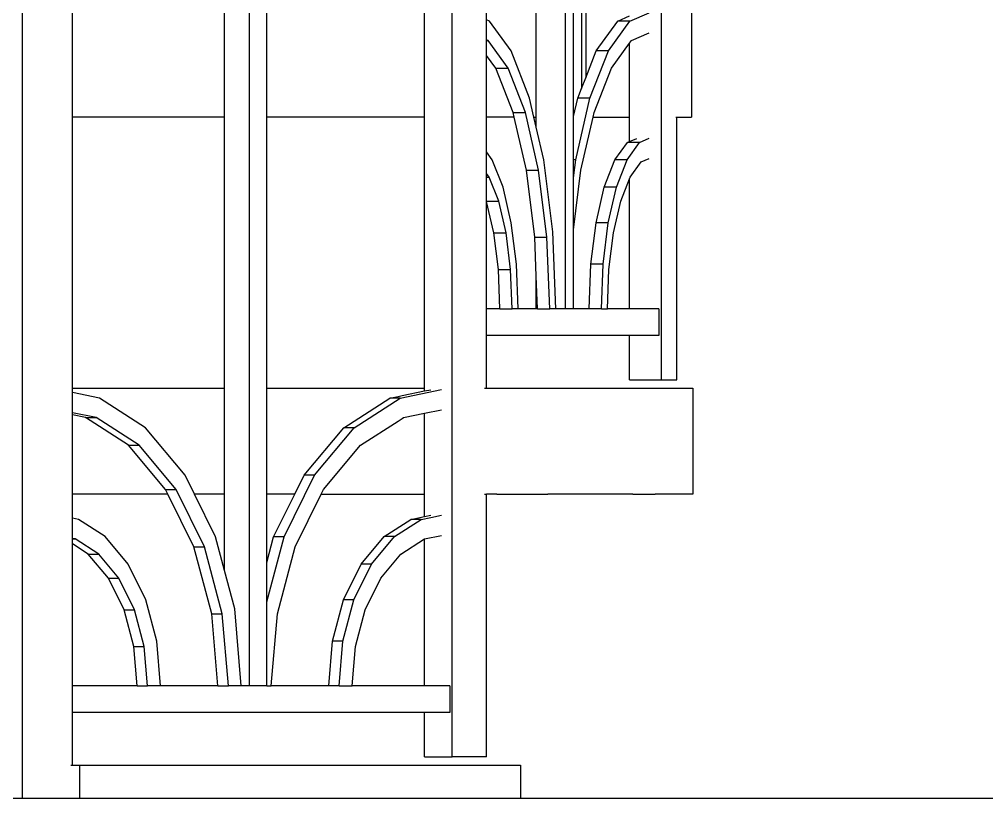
# Model space of a CAD drawing. Header units: millimetres. Extents: x 173236 to 801264, y -94969 to 615039.
# Drawn here: x 397776.3 to 398159, y -2873.8 to -2565.5 of the extents above; entities that cross this region are included whole.
import ezdxf

# ---------------------------------------------------------------- set-up
doc = ezdxf.new("R2010")
doc.units = ezdxf.units.MM
doc.header["$MEASUREMENT"] = 0
for name, color, linetype in [('VOX-A-ELEV-1-NEAR', 130, 'Continuous'), ('VOX-A-ELEV-3', 135, 'Continuous'), ('VOX-A-WALL-PATT', 233, 'Continuous')]:
    doc.layers.add(name, color=color, linetype=linetype)

# ---------------------------------------------------------------- blocks, each defined once
blk = doc.blocks.new('west stsircase')
at = {"layer": 'VOX-A-WALL-PATT'}
for p, q in [((1461717.81, -2358.09), (1461717.81, -1444.06)), ((1461635.03, -2507.23), (1461635.03, -1581.8)), ((1461465.1, -2523.82), (1461465.1, -1730.94)), ((1461679.89, -2330.06), (1461679.89, -2044.15)), ((1461554.92, -2479.2), (1461554.92, -2190.5)), ((1461484.86, -2254.19), (1461484.86, -2212.25)), ((1461545, -2254.19), (1461545, -2212.25)), ((1461561.67, -2254.19), (1461561.67, -2212.25)), ((1461624.13, -2254.19), (1461624.13, -2212.25)), ((1461648.67, -2215.68), (1461648.67, -2212.25)), ((1461649.86, -2216.2), (1461648.67, -2215.68)), ((1461648.67, -2223.63), (1461648.67, -2215.68)), ((1461668.31, -2254.19), (1461668.31, -2212.25)), ((1461683.04, -2253.92), (1461683.04, -2212.25)), ((1461686.19, -2212.25), (1461686.19, -2242.89)), ((1461687.86, -2212.25), (1461687.86, -2238.6)), ((1461700.53, -2216.2), (1461705.19, -2214.15)), ((1461705.35, -2216.2), (1461712.96, -2212.86)), ((1461729.74, -2212.25), (1461729.74, -2254.19)), ((1461658.37, -2227.97), (1461649.86, -2216.2)), ((1461692.01, -2227.97), (1461700.53, -2216.2)), ((1461696.83, -2227.97), (1461705.35, -2216.2)), ((1461705.35, -2216.2), (1461700.53, -2216.2)), ((1461705.97, -2223.88), (1461712.96, -2220.81)), ((1461649.24, -2223.88), (1461648.67, -2223.63)), ((1461648.67, -2223.88), (1461648.67, -2223.63)), ((1461648.67, -2223.88), (1461649.24, -2223.88)), ((1461648.67, -2229.76), (1461648.67, -2223.88)), ((1461657.18, -2234.86), (1461649.24, -2223.88)), ((1461698.03, -2234.86), (1461705.19, -2224.95)), ((1461705.19, -2224.95), (1461705.97, -2223.88)), ((1461705.19, -2254.19), (1461705.19, -2224.95)), ((1461652.36, -2234.86), (1461648.67, -2229.76)), ((1461648.67, -2254.19), (1461648.67, -2229.76)), ((1461665.69, -2246.71), (1461658.37, -2227.97)), ((1461687.86, -2238.6), (1461692.01, -2227.97)), ((1461689.52, -2246.71), (1461696.83, -2227.97)), ((1461696.83, -2227.97), (1461692.01, -2227.97)), ((1461659.18, -2252.33), (1461652.36, -2234.86)), ((1461652.36, -2234.86), (1461657.18, -2234.86)), ((1461664, -2252.33), (1461657.18, -2234.86)), ((1461691.21, -2252.33), (1461698.03, -2234.86)), ((1461686.19, -2242.89), (1461687.86, -2238.6)), ((1461684.7, -2246.71), (1461686.19, -2242.89)), ((1461667.41, -2254.19), (1461665.69, -2246.71)), ((1461683.04, -2253.92), (1461684.7, -2246.71)), ((1461683.91, -2271.12), (1461689.52, -2246.71)), ((1461689.52, -2246.71), (1461684.7, -2246.71)), ((1461659.18, -2252.33), (1461664, -2252.33)), ((1461659.6, -2254.19), (1461659.18, -2252.33)), ((1461669.23, -2275.1), (1461664, -2252.33)), ((1461683.04, -2271.12), (1461683.04, -2253.92)), ((1461690.78, -2254.19), (1461691.21, -2252.33)), ((1461545, -2254.19), (1461484.86, -2254.19)), ((1461484.86, -2361.39), (1461484.86, -2254.19)), ((1461545, -2361.39), (1461545, -2254.19)), ((1461624.13, -2254.19), (1461561.67, -2254.19)), ((1461561.67, -2361.39), (1461561.67, -2254.19)), ((1461624.13, -2361.39), (1461624.13, -2254.19)), ((1461648.67, -2267.9), (1461648.67, -2254.19)), ((1461659.6, -2254.19), (1461648.67, -2254.19)), ((1461664.41, -2275.1), (1461659.6, -2254.19)), ((1461667.41, -2254.19), (1461668.31, -2254.19)), ((1461668.31, -2258.12), (1461667.41, -2254.19)), ((1461668.31, -2258.12), (1461668.31, -2254.19)), ((1461685.97, -2275.1), (1461690.78, -2254.19)), ((1461690.78, -2254.19), (1461705.19, -2254.19)), ((1461705.19, -2263.86), (1461705.19, -2254.19)), ((1461723.58, -2254.19), (1461723.86, -2254.19)), ((1461723.86, -2358.09), (1461723.86, -2254.19)), ((1461723.86, -2254.19), (1461728.39, -2254.19)), ((1461728.39, -2254.19), (1461729.48, -2254.19)), ((1461729.48, -2254.19), (1461729.57, -2254.19)), ((1461729.57, -2254.19), (1461729.74, -2254.19)), ((1461671.3, -2271.12), (1461668.31, -2258.12)), ((1461699.46, -2271.02), (1461704.38, -2264.21)), ((1461704.28, -2271.02), (1461709.21, -2264.21)), ((1461704.38, -2264.21), (1461705.19, -2263.86)), ((1461708.1, -2264.21), (1461704.38, -2264.21)), ((1461705.19, -2263.86), (1461708.1, -2262.58)), ((1461709.21, -2264.21), (1461708.1, -2264.21)), ((1461709.21, -2264.21), (1461712.96, -2262.56)), ((1461650.93, -2271.02), (1461648.67, -2267.9)), ((1461648.67, -2276.44), (1461648.67, -2267.9)), ((1461655.16, -2281.85), (1461650.93, -2271.02)), ((1461674.83, -2299.55), (1461671.3, -2271.12)), ((1461683.04, -2278.14), (1461683.91, -2271.12)), ((1461683.91, -2271.12), (1461683.04, -2271.12)), ((1461683.04, -2278.14), (1461683.04, -2271.12)), ((1461695.23, -2281.85), (1461699.46, -2271.02)), ((1461704.28, -2271.02), (1461699.46, -2271.02)), ((1461700.05, -2281.85), (1461704.28, -2271.02)), ((1461705.47, -2277.91), (1461709.82, -2271.89)), ((1461709.82, -2271.89), (1461712.96, -2270.52)), ((1461649.74, -2277.91), (1461648.67, -2276.44)), ((1461648.67, -2277.91), (1461648.67, -2276.44)), ((1461667.7, -2301.61), (1461664.41, -2275.1)), ((1461664.41, -2275.1), (1461669.23, -2275.1)), ((1461672.52, -2301.61), (1461669.23, -2275.1)), ((1461683.04, -2298.74), (1461685.97, -2275.1)), ((1461648.67, -2277.91), (1461649.74, -2277.91)), ((1461648.67, -2287.48), (1461648.67, -2277.91)), ((1461653.47, -2287.48), (1461649.74, -2277.91)), ((1461683.04, -2298.74), (1461683.04, -2278.14)), ((1461701.74, -2287.48), (1461705.19, -2278.63)), ((1461705.19, -2278.63), (1461705.47, -2277.91)), ((1461705.19, -2330.06), (1461705.19, -2278.63)), ((1461658.4, -2295.97), (1461655.16, -2281.85)), ((1461691.98, -2295.97), (1461695.23, -2281.85)), ((1461700.05, -2281.85), (1461695.23, -2281.85)), ((1461696.81, -2295.97), (1461700.05, -2281.85)), ((1461648.67, -2287.48), (1461653.47, -2287.48)), ((1461648.67, -2287.58), (1461648.67, -2287.48)), ((1461651.51, -2299.95), (1461648.67, -2287.58)), ((1461648.67, -2330.06), (1461648.67, -2287.58)), ((1461656.34, -2299.95), (1461653.47, -2287.48)), ((1461698.87, -2299.95), (1461701.74, -2287.48)), ((1461660.44, -2312.41), (1461658.4, -2295.97)), ((1461689.94, -2312.41), (1461691.98, -2295.97)), ((1461696.81, -2295.97), (1461691.98, -2295.97)), ((1461694.77, -2312.41), (1461696.81, -2295.97)), ((1461653.32, -2314.47), (1461651.51, -2299.95)), ((1461651.51, -2299.95), (1461656.34, -2299.95)), ((1461658.14, -2314.47), (1461656.34, -2299.95)), ((1461676.03, -2330.06), (1461674.83, -2299.55)), ((1461683.04, -2330.06), (1461683.04, -2298.74)), ((1461697.07, -2314.47), (1461698.87, -2299.95)), ((1461667.7, -2301.61), (1461672.52, -2301.61)), ((1461668.31, -2317.07), (1461667.7, -2301.61)), ((1461673.65, -2330.06), (1461672.52, -2301.61)), ((1461653.93, -2330.06), (1461653.32, -2314.47)), ((1461653.32, -2314.47), (1461658.14, -2314.47)), ((1461658.76, -2330.06), (1461658.14, -2314.47)), ((1461661.14, -2330.06), (1461660.44, -2312.41)), ((1461689.25, -2330.06), (1461689.94, -2312.41)), ((1461694.77, -2312.41), (1461689.94, -2312.41)), ((1461694.07, -2330.06), (1461694.77, -2312.41)), ((1461696.45, -2330.06), (1461697.07, -2314.47)), ((1461668.31, -2330.06), (1461668.31, -2317.07)), ((1461668.82, -2330.06), (1461668.31, -2317.07)), ((1461648.67, -2340.57), (1461648.67, -2330.06)), ((1461653.93, -2330.06), (1461648.67, -2330.06)), ((1461653.93, -2330.06), (1461658.76, -2330.06)), ((1461661.14, -2330.06), (1461658.76, -2330.06)), ((1461668.31, -2330.06), (1461661.14, -2330.06)), ((1461668.82, -2330.06), (1461668.31, -2330.06)), ((1461668.82, -2330.06), (1461673.65, -2330.06)), ((1461676.03, -2330.06), (1461673.65, -2330.06)), ((1461679.89, -2330.06), (1461676.03, -2330.06)), ((1461683.04, -2330.06), (1461679.89, -2330.06)), ((1461689.25, -2330.06), (1461683.04, -2330.06)), ((1461694.07, -2330.06), (1461689.25, -2330.06)), ((1461694.07, -2330.06), (1461696.45, -2330.06)), ((1461705.19, -2330.06), (1461696.45, -2330.06)), ((1461716.8, -2330.06), (1461705.19, -2330.06)), ((1461716.8, -2330.06), (1461716.8, -2340.57)), ((1461705.19, -2340.57), (1461648.67, -2340.57)), ((1461648.67, -2361.39), (1461648.67, -2340.57)), ((1461705.19, -2358.09), (1461705.19, -2340.57)), ((1461716.8, -2340.57), (1461705.19, -2340.57)), ((1461705.19, -2358.09), (1461717.81, -2358.09)), ((1461717.81, -2358.09), (1461723.86, -2358.09)), ((1461484.86, -2361.39), (1461545, -2361.39)), ((1461484.86, -2363.17), (1461484.86, -2361.39)), ((1461495.45, -2365.34), (1461484.86, -2363.17)), ((1461484.86, -2371.12), (1461484.86, -2363.17)), ((1461545, -2403.33), (1461545, -2361.39)), ((1461561.67, -2361.39), (1461613.65, -2361.39)), ((1461561.67, -2403.33), (1461561.67, -2361.39)), ((1461610.39, -2365.34), (1461613.65, -2364.67)), ((1461613.65, -2361.39), (1461615.28, -2361.39)), ((1461613.65, -2364.67), (1461615.28, -2364.33)), ((1461614.52, -2365.34), (1461630.84, -2362)), ((1461615.28, -2361.39), (1461624.13, -2361.39)), ((1461615.28, -2364.33), (1461624.13, -2362.52)), ((1461624.13, -2362.52), (1461624.13, -2361.39)), ((1461624.13, -2362.52), (1461626.65, -2362.01)), ((1461647.82, -2361.39), (1461648.67, -2361.39)), ((1461648.67, -2361.39), (1461652.71, -2361.39)), ((1461652.71, -2361.39), (1461654.06, -2361.39)), ((1461654.06, -2361.39), (1461672.93, -2361.39)), ((1461672.93, -2361.39), (1461706.49, -2361.39)), ((1461706.49, -2361.39), (1461715.37, -2361.39)), ((1461715.37, -2361.39), (1461730.21, -2361.39)), ((1461730.21, -2361.39), (1461730.21, -2403.33)), ((1461513.73, -2377.11), (1461495.45, -2365.34)), ((1461592.12, -2377.11), (1461610.39, -2365.34)), ((1461596.25, -2377.11), (1461614.52, -2365.34)), ((1461614.52, -2365.34), (1461610.39, -2365.34)), ((1461494.13, -2373.02), (1461484.86, -2371.12)), ((1461484.86, -2371.97), (1461484.86, -2371.12)), ((1461490, -2373.02), (1461484.86, -2371.97)), ((1461484.86, -2403.33), (1461484.86, -2371.97)), ((1461615.85, -2373.02), (1461624.13, -2371.32)), ((1461624.13, -2371.32), (1461630.84, -2369.95)), ((1461624.13, -2403.33), (1461624.13, -2371.32)), ((1461507.04, -2384), (1461490, -2373.02)), ((1461490, -2373.02), (1461494.13, -2373.02)), ((1461511.17, -2384), (1461494.13, -2373.02)), ((1461598.81, -2384), (1461613.65, -2374.43)), ((1461613.65, -2374.43), (1461615.28, -2373.38)), ((1461615.28, -2373.38), (1461615.85, -2373.02)), ((1461529.42, -2395.85), (1461513.73, -2377.11)), ((1461576.43, -2395.85), (1461592.12, -2377.11)), ((1461580.56, -2395.85), (1461596.25, -2377.11)), ((1461596.25, -2377.11), (1461592.12, -2377.11)), ((1461521.67, -2401.47), (1461507.04, -2384)), ((1461507.04, -2384), (1461511.17, -2384)), ((1461525.8, -2401.47), (1461511.17, -2384)), ((1461584.17, -2401.47), (1461598.81, -2384)), ((1461533.11, -2403.33), (1461529.42, -2395.85)), ((1461568.52, -2420.26), (1461580.56, -2395.85)), ((1461572.74, -2403.33), (1461576.43, -2395.85)), ((1461580.56, -2395.85), (1461576.43, -2395.85)), ((1461522.59, -2403.33), (1461484.86, -2403.33)), ((1461484.86, -2412.88), (1461484.86, -2403.33)), ((1461521.67, -2401.47), (1461525.8, -2401.47)), ((1461522.59, -2403.33), (1461521.67, -2401.47)), ((1461532.9, -2424.24), (1461522.59, -2403.33)), ((1461537.03, -2424.24), (1461525.8, -2401.47)), ((1461545, -2403.33), (1461533.11, -2403.33)), ((1461541.46, -2420.26), (1461533.11, -2403.33)), ((1461545, -2433.55), (1461545, -2403.33)), ((1461572.74, -2403.33), (1461561.67, -2403.33)), ((1461561.67, -2430.45), (1461561.67, -2403.33)), ((1461564.39, -2420.26), (1461572.74, -2403.33)), ((1461572.95, -2424.24), (1461583.26, -2403.33)), ((1461583.26, -2403.33), (1461584.17, -2401.47)), ((1461583.26, -2403.33), (1461613.65, -2403.33)), ((1461613.65, -2403.33), (1461615.28, -2403.33)), ((1461615.28, -2403.33), (1461624.13, -2403.33)), ((1461624.13, -2412.23), (1461624.13, -2403.33)), ((1461647.82, -2403.33), (1461648.67, -2403.33)), ((1461648.67, -2507.23), (1461648.67, -2403.33)), ((1461652.71, -2403.33), (1461648.67, -2403.33)), ((1461652.71, -2403.33), (1461654.06, -2403.33)), ((1461654.06, -2403.33), (1461672.93, -2403.33)), ((1461706.49, -2403.33), (1461672.93, -2403.33)), ((1461706.49, -2403.33), (1461715.37, -2403.33)), ((1461730.21, -2403.33), (1461715.37, -2403.33)), ((1461487.18, -2413.35), (1461484.86, -2412.88)), ((1461484.86, -2420.83), (1461484.86, -2412.88)), ((1461497.75, -2420.16), (1461487.18, -2413.35)), ((1461608.09, -2420.16), (1461618.66, -2413.35)), ((1461612.23, -2420.16), (1461622.79, -2413.35)), ((1461618.66, -2413.35), (1461624.13, -2412.23)), ((1461622.79, -2413.35), (1461618.66, -2413.35)), ((1461622.79, -2413.35), (1461626.65, -2412.56)), ((1461624.13, -2412.23), (1461626.65, -2411.72)), ((1461626.65, -2412.56), (1461630.84, -2411.7)), ((1461485.86, -2421.03), (1461484.86, -2420.83)), ((1461484.86, -2421.03), (1461484.86, -2420.83)), ((1461484.86, -2421.03), (1461485.86, -2421.03)), ((1461484.86, -2423.05), (1461484.86, -2421.03)), ((1461495.2, -2427.05), (1461485.86, -2421.03)), ((1461506.83, -2431), (1461497.75, -2420.16)), ((1461545, -2433.55), (1461541.46, -2420.26)), ((1461561.67, -2445.97), (1461568.52, -2420.26)), ((1461561.67, -2430.45), (1461564.39, -2420.26)), ((1461568.52, -2420.26), (1461564.39, -2420.26)), ((1461599.02, -2431), (1461608.09, -2420.16)), ((1461603.15, -2431), (1461612.23, -2420.16)), ((1461612.23, -2420.16), (1461608.09, -2420.16)), ((1461614.78, -2427.05), (1461624.13, -2421.03)), ((1461624.13, -2421.03), (1461630.84, -2419.66)), ((1461624.13, -2479.2), (1461624.13, -2421.03)), ((1461491.06, -2427.05), (1461484.86, -2423.05)), ((1461484.86, -2479.2), (1461484.86, -2423.05)), ((1461539.96, -2450.75), (1461532.9, -2424.24)), ((1461532.9, -2424.24), (1461537.03, -2424.24)), ((1461544.09, -2450.75), (1461537.03, -2424.24)), ((1461565.89, -2450.75), (1461572.95, -2424.24)), ((1461499.08, -2436.62), (1461491.06, -2427.05)), ((1461491.06, -2427.05), (1461495.2, -2427.05)), ((1461503.21, -2436.62), (1461495.2, -2427.05)), ((1461606.77, -2436.62), (1461614.78, -2427.05)), ((1461513.79, -2445.11), (1461506.83, -2431)), ((1461549.03, -2448.69), (1461545, -2433.55)), ((1461561.67, -2445.97), (1461561.67, -2430.45)), ((1461592.06, -2445.11), (1461599.02, -2431)), ((1461596.19, -2445.11), (1461603.15, -2431)), ((1461603.15, -2431), (1461599.02, -2431)), ((1461505.23, -2449.09), (1461499.08, -2436.62)), ((1461499.08, -2436.62), (1461503.21, -2436.62)), ((1461509.36, -2449.09), (1461503.21, -2436.62)), ((1461600.62, -2449.09), (1461606.77, -2436.62)), ((1461518.17, -2461.55), (1461513.79, -2445.11)), ((1461587.68, -2461.55), (1461592.06, -2445.11)), ((1461591.81, -2461.55), (1461596.19, -2445.11)), ((1461596.19, -2445.11), (1461592.06, -2445.11)), ((1461509.1, -2463.61), (1461505.23, -2449.09)), ((1461505.23, -2449.09), (1461509.36, -2449.09)), ((1461513.23, -2463.61), (1461509.36, -2449.09)), ((1461551.61, -2479.2), (1461549.03, -2448.69)), ((1461561.67, -2479.2), (1461561.67, -2445.97)), ((1461596.75, -2463.61), (1461600.62, -2449.09)), ((1461542.37, -2479.2), (1461539.96, -2450.75)), ((1461539.96, -2450.75), (1461544.09, -2450.75)), ((1461546.5, -2479.2), (1461544.09, -2450.75)), ((1461563.48, -2479.2), (1461565.89, -2450.75)), ((1461510.42, -2479.2), (1461509.1, -2463.61)), ((1461509.1, -2463.61), (1461513.23, -2463.61)), ((1461514.55, -2479.2), (1461513.23, -2463.61)), ((1461519.66, -2479.2), (1461518.17, -2461.55)), ((1461586.19, -2479.2), (1461587.68, -2461.55)), ((1461591.81, -2461.55), (1461587.68, -2461.55)), ((1461590.32, -2479.2), (1461591.81, -2461.55)), ((1461595.43, -2479.2), (1461596.75, -2463.61)), ((1461484.86, -2489.71), (1461484.86, -2479.2)), ((1461510.42, -2479.2), (1461484.86, -2479.2)), ((1461510.42, -2479.2), (1461514.55, -2479.2)), ((1461519.66, -2479.2), (1461514.55, -2479.2)), ((1461542.37, -2479.2), (1461519.66, -2479.2)), ((1461542.37, -2479.2), (1461546.5, -2479.2)), ((1461551.61, -2479.2), (1461546.5, -2479.2)), ((1461554.92, -2479.2), (1461551.61, -2479.2)), ((1461561.67, -2479.2), (1461554.92, -2479.2)), ((1461561.67, -2479.2), (1461563.48, -2479.2)), ((1461586.19, -2479.2), (1461563.48, -2479.2)), ((1461590.32, -2479.2), (1461586.19, -2479.2)), ((1461590.32, -2479.2), (1461595.43, -2479.2)), ((1461624.13, -2479.2), (1461595.43, -2479.2)), ((1461634.11, -2479.2), (1461624.13, -2479.2)), ((1461634.11, -2479.2), (1461634.11, -2489.71)), ((1461624.13, -2489.71), (1461484.86, -2489.71)), ((1461484.86, -2510.53), (1461484.86, -2489.71)), ((1461624.13, -2507.23), (1461624.13, -2489.71)), ((1461634.11, -2489.71), (1461624.13, -2489.71)), ((1461624.13, -2507.23), (1461635.03, -2507.23)), ((1461648.67, -2507.23), (1461635.03, -2507.23)), ((1461484.18, -2510.53), (1461484.86, -2510.53)), ((1461484.86, -2510.53), (1461487.57, -2510.53)), ((1461487.57, -2510.53), (1461489.04, -2510.53)), ((1461487.57, -2510.53), (1461487.57, -2523.82)), ((1461489.04, -2510.53), (1461524.56, -2510.53)), ((1461524.56, -2510.53), (1461587.78, -2510.53)), ((1461587.78, -2510.53), (1461614.68, -2510.53)), ((1461614.68, -2510.53), (1461662.05, -2510.53)), ((1461662.05, -2510.53), (1461662.05, -2523.82))]:
    blk.add_line(p, q, dxfattribs=at)

msp = doc.modelspace()

# ---------------------------------------------------------------- linework, layer by layer
at = {"layer": 'VOX-A-ELEV-3'}
msp.add_line((403458.42, -2873.82), (389118.74, -2873.82), dxfattribs=at)

# ---------------------------------------------------------------- block references
at = {"layer": 'VOX-A-ELEV-1-NEAR'}
msp.add_blockref('west stsircase', (-1063687.48, -350), dxfattribs=at)

doc.saveas('drawing.dxf')
